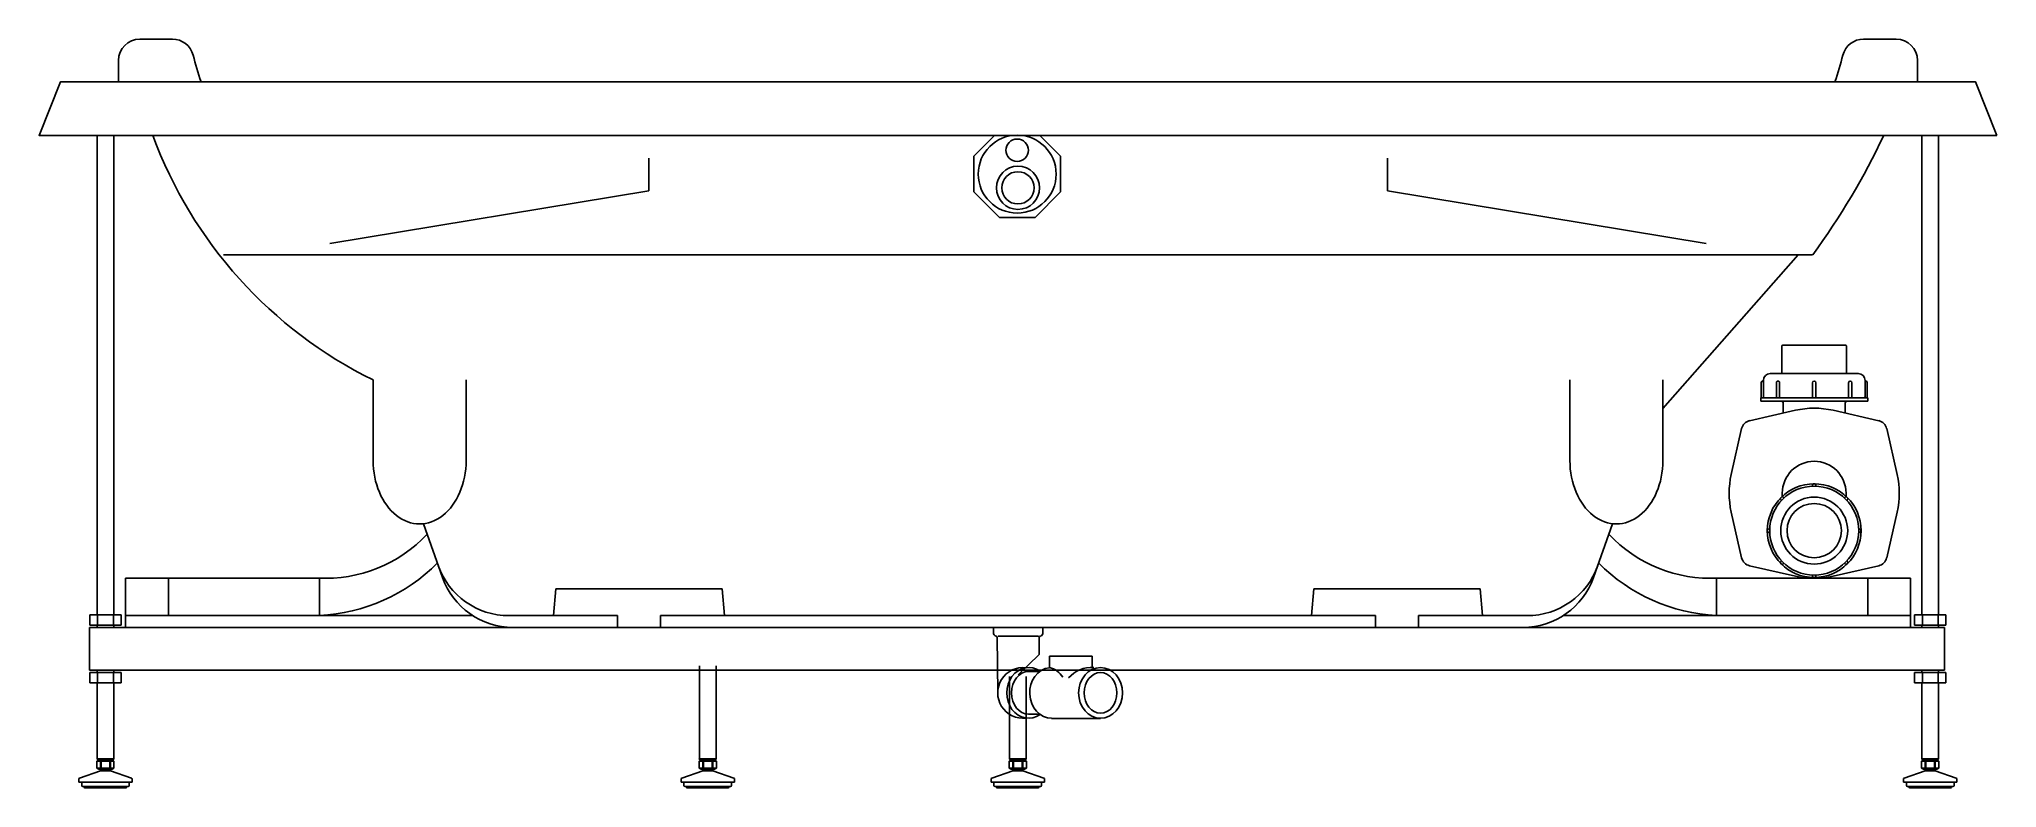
# Model space of a CAD drawing. Header units: millimetres. Extents: x -1269.23 to -1267.4, y 2265.09 to 2265.79.
import ezdxf

# ---------------------------------------------------------------- set-up
doc = ezdxf.new("R2010")
doc.units = ezdxf.units.MM
doc.layers.add('jacuzzi', color=1, linetype='Continuous')

msp = doc.modelspace()

# ---------------------------------------------------------------- linework, layer by layer
at = {"layer": 'jacuzzi'}
for p, q in [((-1269.1333, 2265.7905), (-1269.1029, 2265.7905)), ((-1267.4916, 2265.7905), (-1267.522, 2265.7905)), ((-1269.1533, 2265.7505), (-1269.1533, 2265.7705)), ((-1267.4716, 2265.7505), (-1267.4716, 2265.7705)), ((-1269.1732, 2265.7005), (-1269.1732, 2265.2522)), ((-1269.1577, 2265.7005), (-1269.1577, 2265.2522)), ((-1268.2727, 2265.6811), (-1268.2921, 2265.7005)), ((-1267.4675, 2265.7005), (-1267.4675, 2265.2522)), ((-1267.452, 2265.7005), (-1267.452, 2265.2522)), ((-1268.6577, 2265.6487), (-1268.6577, 2265.6792)), ((-1268.2727, 2265.6476), (-1268.2727, 2265.6811)), ((-1267.9672, 2265.6487), (-1267.9672, 2265.6792)), ((-1268.6577, 2265.6487), (-1268.9556, 2265.5995)), ((-1268.2964, 2265.6239), (-1268.2727, 2265.6476)), ((-1267.9672, 2265.6487), (-1267.6693, 2265.5995)), ((-1268.3299, 2265.6239), (-1268.2964, 2265.6239)), ((-1269.0552, 2265.589), (-1267.5697, 2265.589)), ((-1267.7096, 2265.4451), (-1267.5833, 2265.589)), ((-1267.5983, 2265.4778), (-1267.5983, 2265.5036)), ((-1267.5976, 2265.5043), (-1267.5682, 2265.5043)), ((-1267.5389, 2265.5043), (-1267.5682, 2265.5043)), ((-1267.5381, 2265.4778), (-1267.5381, 2265.5036)), ((-1268.9153, 2265.3965), (-1268.9153, 2265.4719)), ((-1268.8284, 2265.3965), (-1268.8284, 2265.4719)), ((-1267.7965, 2265.3965), (-1267.7965, 2265.4719)), ((-1267.7096, 2265.3965), (-1267.7096, 2265.4719)), ((-1267.6177, 2265.4694), (-1267.6177, 2265.4552)), ((-1267.6162, 2265.4709), (-1267.6161, 2265.4709)), ((-1267.6157, 2265.4715), (-1267.6157, 2265.456)), ((-1267.6094, 2265.4778), (-1267.5268, 2265.4778)), ((-1267.6035, 2265.4552), (-1267.6035, 2265.4692)), ((-1267.6005, 2265.4552), (-1267.6005, 2265.4692)), ((-1267.5699, 2265.4552), (-1267.5699, 2265.4692)), ((-1267.5666, 2265.4552), (-1267.5666, 2265.4692)), ((-1267.536, 2265.4552), (-1267.536, 2265.4692)), ((-1267.533, 2265.4552), (-1267.533, 2265.4692)), ((-1267.5207, 2265.4715), (-1267.5207, 2265.456)), ((-1267.5202, 2265.4709), (-1267.5203, 2265.4709)), ((-1267.5187, 2265.4694), (-1267.5187, 2265.4552)), ((-1267.6182, 2265.4552), (-1267.6182, 2265.4519)), ((-1267.6182, 2265.4552), (-1267.5182, 2265.4552)), ((-1267.6182, 2265.4519), (-1267.5182, 2265.4519)), ((-1267.5972, 2265.441), (-1267.5972, 2265.4504)), ((-1267.5393, 2265.441), (-1267.5393, 2265.4504)), ((-1267.5182, 2265.4552), (-1267.5182, 2265.4519)), ((-1267.6287, 2265.4338), (-1267.5858, 2265.4435)), ((-1267.5506, 2265.4435), (-1267.5077, 2265.4338)), ((-1267.6458, 2265.3836), (-1267.636, 2265.4265)), ((-1267.5004, 2265.4265), (-1267.4907, 2265.3836)), ((-1267.598, 2265.366), (-1267.598, 2265.3631)), ((-1267.5384, 2265.366), (-1267.5384, 2265.3631)), ((-1267.636, 2265.3055), (-1267.6458, 2265.3484)), ((-1267.4907, 2265.3484), (-1267.5004, 2265.3055)), ((-1268.8681, 2265.3375), (-1268.8505, 2265.2873)), ((-1267.7568, 2265.3375), (-1267.7744, 2265.2873)), ((-1267.7603, 2265.3276), (-1267.7603, 2265.3276)), ((-1269.1467, 2265.2865), (-1269.1467, 2265.2405)), ((-1269.1467, 2265.2865), (-1268.9667, 2265.2865)), ((-1269.1067, 2265.2865), (-1269.1067, 2265.2515)), ((-1268.9654, 2265.2515), (-1268.9654, 2265.2865)), ((-1267.6595, 2265.2515), (-1267.6595, 2265.2865)), ((-1267.4782, 2265.2865), (-1267.6583, 2265.2865)), ((-1267.5858, 2265.2885), (-1267.6287, 2265.2982)), ((-1267.5077, 2265.2982), (-1267.5506, 2265.2885)), ((-1267.5182, 2265.2865), (-1267.5182, 2265.2515)), ((-1267.4782, 2265.2865), (-1267.4782, 2265.2405)), ((-1267.4782, 2265.2865), (-1267.4782, 2265.2405)), ((-1268.7445, 2265.2765), (-1268.7467, 2265.2515)), ((-1268.7445, 2265.2765), (-1268.5889, 2265.2765)), ((-1268.5889, 2265.2765), (-1268.5867, 2265.2515)), ((-1268.036, 2265.2765), (-1268.0382, 2265.2515)), ((-1267.8804, 2265.2765), (-1268.036, 2265.2765)), ((-1267.8804, 2265.2765), (-1267.8782, 2265.2515)), ((-1269.1802, 2265.2522), (-1269.1508, 2265.2522)), ((-1269.1802, 2265.2425), (-1269.1802, 2265.2522)), ((-1269.1728, 2265.2425), (-1269.1728, 2265.2522)), ((-1269.1581, 2265.2425), (-1269.1581, 2265.2522)), ((-1269.1508, 2265.2425), (-1269.1508, 2265.2522)), ((-1269.1467, 2265.2515), (-1268.8221, 2265.2515)), ((-1268.7883, 2265.2515), (-1268.6867, 2265.2515)), ((-1268.6867, 2265.2515), (-1268.6867, 2265.2405)), ((-1268.6467, 2265.2515), (-1268.2798, 2265.2515)), ((-1268.6467, 2265.2515), (-1268.6467, 2265.2405)), ((-1268.2798, 2265.2515), (-1267.9782, 2265.2515)), ((-1267.9782, 2265.2515), (-1267.9782, 2265.2405)), ((-1267.9382, 2265.2515), (-1267.9382, 2265.2405)), ((-1267.8366, 2265.2515), (-1267.9382, 2265.2515)), ((-1267.4782, 2265.2515), (-1267.8028, 2265.2515)), ((-1267.4451, 2265.2522), (-1267.4745, 2265.2522)), ((-1267.4745, 2265.2425), (-1267.4745, 2265.2522)), ((-1267.4671, 2265.2425), (-1267.4671, 2265.2522)), ((-1267.4524, 2265.2425), (-1267.4524, 2265.2522)), ((-1267.4451, 2265.2425), (-1267.4451, 2265.2522)), ((-1269.1804, 2265.2405), (-1267.4464, 2265.2405)), ((-1269.1804, 2265.2005), (-1269.1804, 2265.2405)), ((-1269.1802, 2265.2425), (-1269.1508, 2265.2425)), ((-1269.1732, 2265.2425), (-1269.1732, 2265.2405)), ((-1269.1577, 2265.2425), (-1269.1577, 2265.2405)), ((-1269.1467, 2265.2405), (-1268.2843, 2265.2405)), ((-1268.3354, 2265.2355), (-1268.3354, 2265.2405)), ((-1268.3319, 2265.2313), (-1268.3314, 2265.1793)), ((-1268.3311, 2265.2324), (-1268.2934, 2265.2324)), ((-1268.2927, 2265.2313), (-1268.2928, 2265.2152)), ((-1268.2891, 2265.2355), (-1268.2891, 2265.2405)), ((-1268.2843, 2265.2405), (-1267.4782, 2265.2405)), ((-1267.4451, 2265.2425), (-1267.4745, 2265.2425)), ((-1267.4675, 2265.2425), (-1267.4675, 2265.2405)), ((-1267.452, 2265.2425), (-1267.452, 2265.2405)), ((-1267.4464, 2265.2005), (-1267.4464, 2265.2405)), ((-1268.2928, 2265.2152), (-1268.3123, 2265.1961)), ((-1268.2831, 2265.2136), (-1268.2431, 2265.2136)), ((-1268.2831, 2265.2136), (-1268.2831, 2265.2024)), ((-1268.2431, 2265.2136), (-1268.2431, 2265.2025)), ((-1269.1804, 2265.2005), (-1267.4464, 2265.2005)), ((-1269.1802, 2265.1985), (-1269.1508, 2265.1985)), ((-1269.1802, 2265.1888), (-1269.1802, 2265.1985)), ((-1269.1732, 2265.2005), (-1269.1732, 2265.1985)), ((-1269.1728, 2265.1888), (-1269.1728, 2265.1985)), ((-1269.1581, 2265.1888), (-1269.1581, 2265.1985)), ((-1269.1577, 2265.2005), (-1269.1577, 2265.1985)), ((-1269.1508, 2265.1888), (-1269.1508, 2265.1985)), ((-1268.6102, 2265.2045), (-1268.6102, 2265.1175)), ((-1268.5947, 2265.2045), (-1268.5947, 2265.1175)), ((-1268.3204, 2265.1945), (-1268.3204, 2265.1175)), ((-1268.3049, 2265.1945), (-1268.3049, 2265.1175)), ((-1268.3025, 2265.1992), (-1268.299, 2265.1992)), ((-1268.299, 2265.1992), (-1268.2921, 2265.1992)), ((-1267.4745, 2265.1888), (-1267.4745, 2265.1985)), ((-1267.4451, 2265.1985), (-1267.4745, 2265.1985)), ((-1267.4675, 2265.2005), (-1267.4675, 2265.1985)), ((-1267.4671, 2265.1888), (-1267.4671, 2265.1985)), ((-1267.4524, 2265.1888), (-1267.4524, 2265.1985)), ((-1267.452, 2265.2005), (-1267.452, 2265.1985)), ((-1267.4451, 2265.1888), (-1267.4451, 2265.1985)), ((-1269.1802, 2265.1888), (-1269.1508, 2265.1888)), ((-1269.1732, 2265.1888), (-1269.1732, 2265.1175)), ((-1269.1577, 2265.1888), (-1269.1577, 2265.1175)), ((-1267.4451, 2265.1888), (-1267.4745, 2265.1888)), ((-1267.4675, 2265.1888), (-1267.4675, 2265.1175)), ((-1267.452, 2265.1888), (-1267.452, 2265.1175)), ((-1268.3025, 2265.1593), (-1268.299, 2265.1593)), ((-1268.299, 2265.1593), (-1268.2921, 2265.1593)), ((-1268.281, 2265.1555), (-1268.2353, 2265.1555)), ((-1268.2406, 2265.1555), (-1268.2353, 2265.1555)), ((-1269.1898, 2265.0995), (-1269.1702, 2265.1065)), ((-1269.1735, 2265.1155), (-1269.1717, 2265.1165)), ((-1269.1735, 2265.109), (-1269.1735, 2265.1155)), ((-1269.1735, 2265.1155), (-1269.1575, 2265.1155)), ((-1269.1735, 2265.109), (-1269.1717, 2265.108)), ((-1269.1735, 2265.109), (-1269.1575, 2265.109)), ((-1269.1735, 2265.109), (-1269.1575, 2265.109)), ((-1269.1732, 2265.1175), (-1269.1577, 2265.1175)), ((-1269.1732, 2265.1175), (-1269.1722, 2265.1165)), ((-1269.1722, 2265.1165), (-1269.1587, 2265.1165)), ((-1269.1722, 2265.1165), (-1269.1587, 2265.1165)), ((-1269.1717, 2265.1165), (-1269.1592, 2265.1165)), ((-1269.1717, 2265.108), (-1269.1592, 2265.108)), ((-1269.1702, 2265.1065), (-1269.1702, 2265.1165)), ((-1269.1702, 2265.1065), (-1269.1607, 2265.1065)), ((-1269.1695, 2265.109), (-1269.1695, 2265.1155)), ((-1269.1615, 2265.109), (-1269.1615, 2265.1155)), ((-1269.1607, 2265.1065), (-1269.1607, 2265.1165)), ((-1269.1411, 2265.0995), (-1269.1607, 2265.1065)), ((-1269.1575, 2265.1155), (-1269.1592, 2265.1165)), ((-1269.1575, 2265.109), (-1269.1592, 2265.108)), ((-1269.1577, 2265.1175), (-1269.1587, 2265.1165)), ((-1269.1575, 2265.109), (-1269.1575, 2265.1155)), ((-1268.6267, 2265.0995), (-1268.6072, 2265.1065)), ((-1268.6104, 2265.1155), (-1268.6087, 2265.1165)), ((-1268.6104, 2265.109), (-1268.6104, 2265.1155)), ((-1268.6104, 2265.1155), (-1268.5944, 2265.1155)), ((-1268.6104, 2265.109), (-1268.6087, 2265.108)), ((-1268.6104, 2265.109), (-1268.5944, 2265.109)), ((-1268.6104, 2265.109), (-1268.5944, 2265.109)), ((-1268.6102, 2265.1175), (-1268.6092, 2265.1165)), ((-1268.6102, 2265.1175), (-1268.5947, 2265.1175)), ((-1268.6092, 2265.1165), (-1268.5957, 2265.1165)), ((-1268.6092, 2265.1165), (-1268.5957, 2265.1165)), ((-1268.6087, 2265.1165), (-1268.5961, 2265.1165)), ((-1268.6087, 2265.108), (-1268.5961, 2265.108)), ((-1268.6072, 2265.1065), (-1268.6072, 2265.1165)), ((-1268.6072, 2265.1065), (-1268.5977, 2265.1065)), ((-1268.6064, 2265.109), (-1268.6064, 2265.1155)), ((-1268.5984, 2265.109), (-1268.5984, 2265.1155)), ((-1268.5977, 2265.1065), (-1268.5977, 2265.1165)), ((-1268.5781, 2265.0995), (-1268.5977, 2265.1065)), ((-1268.5944, 2265.1155), (-1268.5961, 2265.1165)), ((-1268.5944, 2265.109), (-1268.5961, 2265.108)), ((-1268.5947, 2265.1175), (-1268.5957, 2265.1165)), ((-1268.5944, 2265.109), (-1268.5944, 2265.1155)), ((-1268.337, 2265.0995), (-1268.3174, 2265.1065)), ((-1268.3206, 2265.1155), (-1268.3189, 2265.1165)), ((-1268.3206, 2265.109), (-1268.3206, 2265.1155)), ((-1268.3206, 2265.1155), (-1268.3046, 2265.1155)), ((-1268.3206, 2265.109), (-1268.3189, 2265.108)), ((-1268.3206, 2265.109), (-1268.3046, 2265.109)), ((-1268.3206, 2265.109), (-1268.3046, 2265.109)), ((-1268.3204, 2265.1175), (-1268.3049, 2265.1175)), ((-1268.3204, 2265.1175), (-1268.3194, 2265.1165)), ((-1268.3194, 2265.1165), (-1268.3059, 2265.1165)), ((-1268.3194, 2265.1165), (-1268.3059, 2265.1165)), ((-1268.3189, 2265.1165), (-1268.3063, 2265.1165)), ((-1268.3189, 2265.108), (-1268.3063, 2265.108)), ((-1268.3174, 2265.1065), (-1268.3174, 2265.1165)), ((-1268.3174, 2265.1065), (-1268.3079, 2265.1065)), ((-1268.3166, 2265.109), (-1268.3166, 2265.1155)), ((-1268.3086, 2265.109), (-1268.3086, 2265.1155)), ((-1268.3079, 2265.1065), (-1268.3079, 2265.1165)), ((-1268.2883, 2265.0995), (-1268.3079, 2265.1065)), ((-1268.3046, 2265.1155), (-1268.3063, 2265.1165)), ((-1268.3046, 2265.109), (-1268.3063, 2265.108)), ((-1268.3049, 2265.1175), (-1268.3059, 2265.1165)), ((-1268.3046, 2265.109), (-1268.3046, 2265.1155)), ((-1267.4841, 2265.0995), (-1267.4645, 2265.1065)), ((-1267.4678, 2265.1155), (-1267.466, 2265.1165)), ((-1267.4678, 2265.109), (-1267.4678, 2265.1155)), ((-1267.4678, 2265.1155), (-1267.4518, 2265.1155)), ((-1267.4678, 2265.109), (-1267.466, 2265.108)), ((-1267.4678, 2265.109), (-1267.4518, 2265.109)), ((-1267.4678, 2265.109), (-1267.4518, 2265.109)), ((-1267.4675, 2265.1175), (-1267.4665, 2265.1165)), ((-1267.452, 2265.1175), (-1267.4675, 2265.1175)), ((-1267.453, 2265.1165), (-1267.4665, 2265.1165)), ((-1267.4665, 2265.1165), (-1267.453, 2265.1165)), ((-1267.466, 2265.1165), (-1267.4535, 2265.1165)), ((-1267.466, 2265.108), (-1267.4535, 2265.108)), ((-1267.4645, 2265.1065), (-1267.4645, 2265.1165)), ((-1267.455, 2265.1065), (-1267.4645, 2265.1065)), ((-1267.4638, 2265.109), (-1267.4638, 2265.1155)), ((-1267.4558, 2265.109), (-1267.4558, 2265.1155)), ((-1267.455, 2265.1065), (-1267.455, 2265.1165)), ((-1267.4354, 2265.0995), (-1267.455, 2265.1065)), ((-1267.4518, 2265.1155), (-1267.4535, 2265.1165)), ((-1267.4518, 2265.109), (-1267.4535, 2265.108)), ((-1267.452, 2265.1175), (-1267.453, 2265.1165)), ((-1267.4518, 2265.109), (-1267.4518, 2265.1155)), ((-1269.1905, 2265.0958), (-1269.1905, 2265.0986)), ((-1269.1905, 2265.0958), (-1269.1655, 2265.0958)), ((-1269.1877, 2265.0928), (-1269.1877, 2265.0948)), ((-1269.1867, 2265.0918), (-1269.1655, 2265.0918)), ((-1269.1855, 2265.0913), (-1269.1855, 2265.0918)), ((-1269.1847, 2265.0905), (-1269.1655, 2265.0905)), ((-1269.184, 2265.0913), (-1269.184, 2265.0918)), ((-1269.1405, 2265.0958), (-1269.1655, 2265.0958)), ((-1269.1442, 2265.0918), (-1269.1655, 2265.0918)), ((-1269.1462, 2265.0905), (-1269.1655, 2265.0905)), ((-1269.147, 2265.0913), (-1269.147, 2265.0918)), ((-1269.1455, 2265.0913), (-1269.1455, 2265.0918)), ((-1269.1432, 2265.0928), (-1269.1432, 2265.0948)), ((-1269.1405, 2265.0958), (-1269.1405, 2265.0986)), ((-1268.6274, 2265.0958), (-1268.6274, 2265.0986)), ((-1268.6274, 2265.0958), (-1268.6024, 2265.0958)), ((-1268.6247, 2265.0928), (-1268.6247, 2265.0948)), ((-1268.6237, 2265.0918), (-1268.6024, 2265.0918)), ((-1268.6224, 2265.0913), (-1268.6224, 2265.0918)), ((-1268.6217, 2265.0905), (-1268.6024, 2265.0905)), ((-1268.6209, 2265.0913), (-1268.6209, 2265.0918)), ((-1268.5774, 2265.0958), (-1268.6024, 2265.0958)), ((-1268.5812, 2265.0918), (-1268.6024, 2265.0918)), ((-1268.5832, 2265.0905), (-1268.6024, 2265.0905)), ((-1268.5839, 2265.0913), (-1268.5839, 2265.0918)), ((-1268.5824, 2265.0913), (-1268.5824, 2265.0918)), ((-1268.5802, 2265.0928), (-1268.5802, 2265.0948)), ((-1268.5774, 2265.0958), (-1268.5774, 2265.0986)), ((-1268.3376, 2265.0958), (-1268.3376, 2265.0986)), ((-1268.3376, 2265.0958), (-1268.3126, 2265.0958)), ((-1268.3349, 2265.0928), (-1268.3349, 2265.0948)), ((-1268.3339, 2265.0918), (-1268.3126, 2265.0918)), ((-1268.3326, 2265.0913), (-1268.3326, 2265.0918)), ((-1268.3319, 2265.0905), (-1268.3126, 2265.0905)), ((-1268.3311, 2265.0913), (-1268.3311, 2265.0918)), ((-1268.2876, 2265.0958), (-1268.3126, 2265.0958)), ((-1268.2914, 2265.0918), (-1268.3126, 2265.0918)), ((-1268.2934, 2265.0905), (-1268.3126, 2265.0905)), ((-1268.2941, 2265.0913), (-1268.2941, 2265.0918)), ((-1268.2926, 2265.0913), (-1268.2926, 2265.0918)), ((-1268.2904, 2265.0928), (-1268.2904, 2265.0948)), ((-1268.2876, 2265.0958), (-1268.2876, 2265.0986)), ((-1267.4848, 2265.0958), (-1267.4848, 2265.0986)), ((-1267.4848, 2265.0958), (-1267.4598, 2265.0958)), ((-1267.482, 2265.0928), (-1267.482, 2265.0948)), ((-1267.481, 2265.0918), (-1267.4598, 2265.0918)), ((-1267.4798, 2265.0913), (-1267.4798, 2265.0918)), ((-1267.479, 2265.0905), (-1267.4598, 2265.0905)), ((-1267.4783, 2265.0913), (-1267.4783, 2265.0918)), ((-1267.4348, 2265.0958), (-1267.4598, 2265.0958)), ((-1267.4385, 2265.0918), (-1267.4598, 2265.0918)), ((-1267.4405, 2265.0905), (-1267.4598, 2265.0905)), ((-1267.4413, 2265.0913), (-1267.4413, 2265.0918)), ((-1267.4398, 2265.0913), (-1267.4398, 2265.0918)), ((-1267.4375, 2265.0928), (-1267.4375, 2265.0948)), ((-1267.4348, 2265.0958), (-1267.4348, 2265.0986))]:
    msp.add_line(p, q, dxfattribs=at)
msp.add_lwpolyline([(-1267.3975, 2265.7005), (-1269.2275, 2265.7005), (-1269.2075, 2265.7505), (-1267.4175, 2265.7505)], close=True, dxfattribs=at)
msp.add_lwpolyline([(-1268.3343, 2265.7005), (-1268.3537, 2265.6811), (-1268.3537, 2265.6476), (-1268.3299, 2265.6239), (-1268.3295, 2265.6239)], dxfattribs=at)
for centre, radius in [((-1268.3132, 2265.6643), 0.0364), ((-1268.3132, 2265.6866), 0.0105), ((-1268.3125, 2265.6515), 0.0202), ((-1268.3125, 2265.6515), 0.0151), ((-1267.5682, 2265.331), 0.0438), ((-1267.5682, 2265.331), 0.0416), ((-1267.5682, 2265.331), 0.0313), ((-1267.5682, 2265.331), 0.0254)]:
    msp.add_circle(centre, radius, dxfattribs=at)
for centre, radius, start, end in [((-1269.1333, 2265.7705), 0.02, 90, 180), ((-1269.1029, 2265.7705), 0.02, 14.6629, 90), ((-1267.522, 2265.7705), 0.02, 90, 165.3371), ((-1267.4916, 2265.7705), 0.02, 0, 90), ((-1267.4916, 2265.7705), 0.02, 0, 90), ((-1268.6834, 2265.8803), 0.4136, 194.6629, 198.2837), ((-1267.9415, 2265.8803), 0.4136, 341.7163, 345.3371), ((-1268.733, 2265.8432), 0.4136, 200.1758, 243.853), ((-1268.1025, 2265.9819), 0.6621, 323.5959, 334.8427), ((-1267.5976, 2265.5036), 0.000762, 90, 180), ((-1267.5389, 2265.5036), 0.000762, 0, 90), ((-1267.6162, 2265.4694), 0.0015, 90, 180), ((-1267.6161, 2265.4713), 0.0004, 270, 0), ((-1267.6094, 2265.4715), 0.0063, 90, 180), ((-1267.5682, 2265.4692), 0.00165, 0, 180), ((-1267.527, 2265.4715), 0.0063, 0, 90), ((-1267.5203, 2265.4713), 0.0004, 180, 270), ((-1267.5202, 2265.4694), 0.0015, 0, 90), ((-1267.6164, 2265.4559), 0.000684, 272.0095, 9.8027), ((-1267.5987, 2265.4504), 0.00152, 0, 90), ((-1267.5377, 2265.4504), 0.00152, 90, 180), ((-1267.5201, 2265.4559), 0.000684, 170.1973, 267.9905), ((-1267.6266, 2265.4244), 0.00965, 102.7958, 167.2042), ((-1267.5682, 2265.366), 0.0795, 77.2042, 102.7958), ((-1267.5099, 2265.4244), 0.00965, 12.7958, 77.2042), ((-1267.5682, 2265.366), 0.0298, 0, 180), ((-1267.5682, 2265.366), 0.0795, 167.2042, 192.7958), ((-1267.5682, 2265.366), 0.0795, 347.2042, 12.7958), ((-1267.598, 2265.3609), 0.00165, 40.8114, 229.1886), ((-1267.5994, 2265.3593), 0.0004, 317.7869, 49.1886), ((-1267.5965, 2265.3622), 0.0004, 220.8114, 312.2131), ((-1267.5703, 2265.373), 0.0004, 272.7869, 4.1886), ((-1267.5682, 2265.3732), 0.00165, 355.8114, 184.1886), ((-1267.5662, 2265.373), 0.0004, 175.8114, 267.2131), ((-1267.54, 2265.3622), 0.0004, 227.7869, 319.1886), ((-1267.5384, 2265.3609), 0.00165, 310.8114, 139.1886), ((-1267.5371, 2265.3593), 0.0004, 130.8114, 222.2131), ((-1268.9603, 2265.4178), 0.1314, 267.227, 316.6906), ((-1267.6646, 2265.4178), 0.1314, 223.3094, 272.773), ((-1267.6104, 2265.331), 0.00165, 85.8114, 274.1886), ((-1267.6102, 2265.3331), 0.0004, 265.8114, 357.2131), ((-1267.6102, 2265.329), 0.0004, 2.7869, 94.1886), ((-1267.5262, 2265.3331), 0.0004, 182.7869, 274.1886), ((-1267.5262, 2265.329), 0.0004, 85.8114, 177.2131), ((-1267.5261, 2265.331), 0.00165, 265.8114, 94.1886), ((-1267.6266, 2265.3076), 0.00965, 192.7958, 257.2042), ((-1267.598, 2265.3012), 0.00165, 130.8114, 319.1886), ((-1267.5994, 2265.3028), 0.0004, 310.8114, 42.2131), ((-1267.5384, 2265.3012), 0.00165, 220.8114, 49.1886), ((-1267.5371, 2265.3028), 0.0004, 137.7869, 229.1886), ((-1267.5099, 2265.3076), 0.00965, 282.7958, 347.2042), ((-1268.9734, 2265.4174), 0.166, 272.7557, 315.3969), ((-1268.7883, 2265.3215), 0.07, 199.3448, 270), ((-1268.7844, 2265.3105), 0.07, 199.3448, 270), ((-1267.8405, 2265.3105), 0.07, 270, 340.6552), ((-1267.8366, 2265.3215), 0.07, 270, 340.6552), ((-1267.6515, 2265.4174), 0.166, 224.6031, 267.2443), ((-1267.5965, 2265.2999), 0.0004, 47.7869, 139.1886), ((-1267.5682, 2265.366), 0.0795, 257.2042, 282.7958), ((-1267.5703, 2265.289), 0.0004, 355.8114, 87.2131), ((-1267.5682, 2265.2889), 0.00165, 175.8114, 4.1886), ((-1267.5662, 2265.289), 0.0004, 92.7869, 184.1886), ((-1267.54, 2265.2999), 0.0004, 40.8114, 132.2131), ((-1268.3322, 2265.2355), 0.00322, 180, 257.8805), ((-1268.3331, 2265.2311), 0.00124, 0.5, 77.8805), ((-1268.2914, 2265.2311), 0.00124, 102.9426, 179.5), ((-1268.2924, 2265.2355), 0.00331, 282.9426, 0), ((-1268.3077, 2265.1793), 0.0237, 83.247, 276.753), ((-1268.2873, 2265.1839), 0.0195, 30.9126, 77.4645), ((-1268.2436, 2265.1746), 0.0285, 86.2144, 138.9882), ((-1269.1718, 2265.1134), 0.00313, 42.885, 89.527), ((-1269.1718, 2265.1111), 0.00313, 270.473, 317.115), ((-1269.1655, 2265.108), 0.0085, 61.9275, 118.0725), ((-1269.1655, 2265.1165), 0.0085, 241.9275, 298.0725), ((-1269.1592, 2265.1134), 0.00313, 90.473, 137.115), ((-1269.1592, 2265.1111), 0.00313, 222.885, 269.527), ((-1268.6087, 2265.1134), 0.00313, 42.885, 89.527), ((-1268.6087, 2265.1111), 0.00313, 270.473, 317.115), ((-1268.6024, 2265.108), 0.0085, 61.9275, 118.0725), ((-1268.6024, 2265.1165), 0.0085, 241.9275, 298.0725), ((-1268.5961, 2265.1134), 0.00313, 90.473, 137.115), ((-1268.5961, 2265.1111), 0.00313, 222.885, 269.527), ((-1268.3189, 2265.1134), 0.00313, 42.885, 89.527), ((-1268.3189, 2265.1111), 0.00313, 270.473, 317.115), ((-1268.3126, 2265.108), 0.0085, 61.9275, 118.0725), ((-1268.3126, 2265.1165), 0.0085, 241.9275, 298.0725), ((-1268.3063, 2265.1134), 0.00313, 90.473, 137.115), ((-1268.3063, 2265.1111), 0.00313, 222.885, 269.527), ((-1267.4661, 2265.1134), 0.00313, 42.885, 89.527), ((-1267.4661, 2265.1111), 0.00313, 270.473, 317.115), ((-1267.4598, 2265.108), 0.0085, 61.9275, 118.0725), ((-1267.4598, 2265.1165), 0.0085, 241.9275, 298.0725), ((-1267.4535, 2265.1134), 0.00313, 90.473, 137.115), ((-1267.4535, 2265.1111), 0.00313, 222.885, 269.527), ((-1269.1895, 2265.0986), 0.001, 109.5731, 180), ((-1269.1887, 2265.0948), 0.001, 0, 90), ((-1269.1867, 2265.0928), 0.001, 180, 270), ((-1269.1847, 2265.0913), 0.00075, 180, 0), ((-1269.1462, 2265.0913), 0.00075, 180, 0), ((-1269.1442, 2265.0928), 0.001, 270, 0), ((-1269.1422, 2265.0948), 0.001, 90, 180), ((-1269.1415, 2265.0986), 0.001, 0, 70.4269), ((-1268.6264, 2265.0986), 0.001, 109.5731, 180), ((-1268.6257, 2265.0948), 0.001, 0, 90), ((-1268.6237, 2265.0928), 0.001, 180, 270), ((-1268.6217, 2265.0913), 0.00075, 180, 0), ((-1268.5832, 2265.0913), 0.00075, 180, 0), ((-1268.5812, 2265.0928), 0.001, 270, 0), ((-1268.5792, 2265.0948), 0.001, 90, 180), ((-1268.5784, 2265.0986), 0.001, 0, 70.4269), ((-1268.3366, 2265.0986), 0.001, 109.5731, 180), ((-1268.3359, 2265.0948), 0.001, 0, 90), ((-1268.3339, 2265.0928), 0.001, 180, 270), ((-1268.3319, 2265.0913), 0.00075, 180, 0), ((-1268.2934, 2265.0913), 0.00075, 180, 0), ((-1268.2914, 2265.0928), 0.001, 270, 0), ((-1268.2894, 2265.0948), 0.001, 90, 180), ((-1268.2886, 2265.0986), 0.001, 0, 70.4269), ((-1267.4838, 2265.0986), 0.001, 109.5731, 180), ((-1267.483, 2265.0948), 0.001, 0, 90), ((-1267.481, 2265.0928), 0.001, 180, 270), ((-1267.479, 2265.0913), 0.00075, 180, 0), ((-1267.4405, 2265.0913), 0.00075, 180, 0), ((-1267.4385, 2265.0928), 0.001, 270, 0), ((-1267.4365, 2265.0948), 0.001, 90, 180), ((-1267.4358, 2265.0986), 0.001, 0, 70.4269)]:
    msp.add_arc(centre, radius, start, end, dxfattribs=at)
for centre, major_axis, ratio, start_param, end_param in [((-1267.602, 2265.4692), (0, 0.00165), 0.913483, 4.712389, 7.853982), ((-1268.8718, 2265.3965), (0, -0.0592), 0.733965, 4.712389, 7.853982), ((-1268.3025, 2265.1793), (0, -0.0237), 0.865498, 2.591089, 6.833689), ((-1268.3025, 2265.1793), (0, -0.02), 0.806411, 3.141593, 6.283185), ((-1268.281, 2265.1793), (0, -0.0237), 0.865498, 3.246008, 6.283185)]:
    msp.add_ellipse(centre, major_axis=major_axis, ratio=ratio, start_param=start_param, end_param=end_param, dxfattribs=at)
at = {"layer": 'jacuzzi', "extrusion": (0, 0, -1)}
for centre, major_axis, ratio, start_param, end_param in [((-1267.5345, 2265.4692), (0, 0.00165), 0.913483, -1.570796, 1.570796), ((-1267.7531, 2265.3965), (0, -0.0592), 0.733965, 4.712389, 7.853982)]:
    msp.add_ellipse(centre, major_axis=major_axis, ratio=ratio, start_param=start_param, end_param=end_param, dxfattribs=at)
at = {"layer": 'jacuzzi'}
for major_axis, ratio in [((0, -0.0237), 0.865498), ((0, -0.019), 0.806411)]:
    msp.add_ellipse((-1268.2353, 2265.1793), major_axis=major_axis, ratio=ratio, dxfattribs=at)
for p in [(-1269.2075, 2265.7505), (-1267.4175, 2265.7505), (-1269.1732, 2265.1175), (-1269.1587, 2265.1165), (-1269.1587, 2265.1165), (-1269.1577, 2265.1175), (-1268.6102, 2265.1175), (-1268.5957, 2265.1165), (-1268.5957, 2265.1165), (-1268.5947, 2265.1175), (-1268.3204, 2265.1175), (-1268.3059, 2265.1165), (-1268.3059, 2265.1165), (-1268.3049, 2265.1175), (-1267.4675, 2265.1175), (-1267.4665, 2265.1165), (-1267.453, 2265.1165), (-1267.452, 2265.1175)]:
    msp.add_point(p, dxfattribs=at)

doc.saveas('drawing.dxf')
